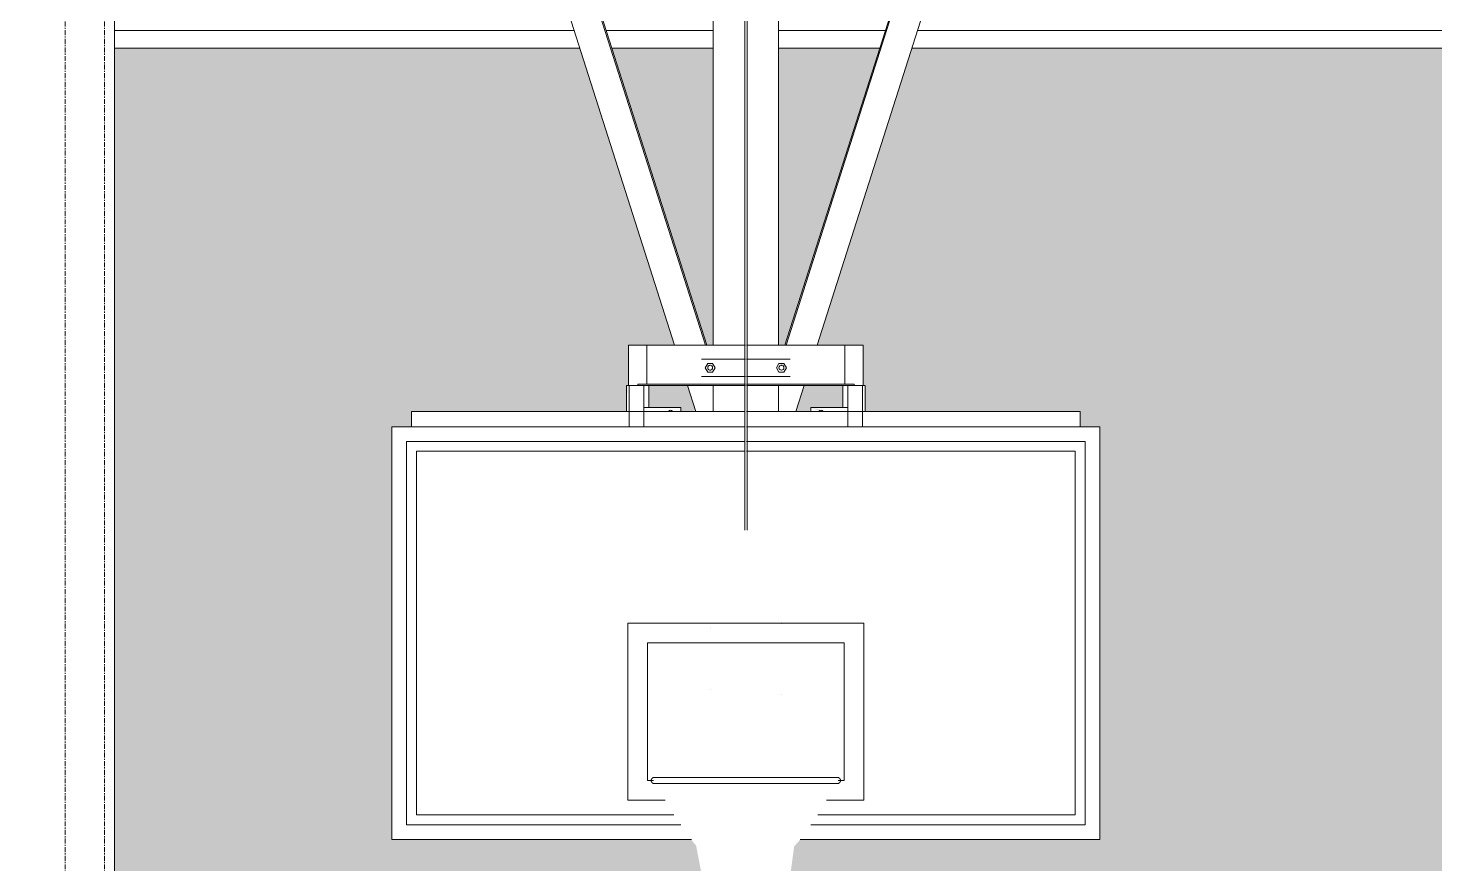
# Model space of a CAD drawing. Header units: inches. Extents: x 21386 to 98546, y -290 to 853.
# Drawn here: x 36051.6 to 36194.7, y 111.5 to 196.6 of the extents above; entities that cross this region are included whole.
import ezdxf

# ---------------------------------------------------------------- set-up
doc = ezdxf.new("R2010")
doc.units = ezdxf.units.IN
doc.header["$MEASUREMENT"] = 0
doc.linetypes.add('Grid Line 1_2_', pattern=[0.875, 0.5, -0.125, 0.125, -0.125])
for name, color, linetype, lineweight in [('A-WALL', 113, 'Continuous', 13), ('A-WALL-PATT', 111, 'Continuous', 25), ('Q-SPCQ', 91, 'Continuous', 13), ('S-BEAM', 12, 'Continuous', 13), ('S-GRID', 1, 'Continuous', 9)]:
    doc.layers.add(name, color=color, linetype=linetype, lineweight=lineweight)
pattern_1 = [(90, (-86666.32, -1108), (-193, -193), [48, -145]), (180, (-86666.32, -1108), (-2e-14, -193), [96.25, -96.75]), (270, (-86762.57, -1060), (-193, -193), [48, -145]), (180, (-86666.32, -1060), (-2e-14, -193), [96.25, -96.75]), (270, (-86762.82, -1060), (-193, -193), [48, -145]), (180, (-86762.82, -1060), (-2e-14, -193), [96.25, -96.75]), (90, (-86859.07, -1108), (-193, -193), [48, -145]), (180, (-86762.82, -1108), (-2e-14, -193), [96.25, -96.75]), (90, (-86714.32, -1059.75), (-193, -193), [48, -145]), (180, (-86666.07, -1059.75), (-2e-14, -193), [48.25, -144.75]), (180, (-86666.07, -1011.75), (-2e-14, -193), [48.25, -144.75]), (90, (-86810.82, -1059.75), (-193, -193), [48, -145]), (180, (-86714.57, -1059.75), (-2e-14, -193), [96.25, -96.75]), (270, (-86714.57, -1011.75), (-193, -193), [48, -145]), (180, (-86714.57, -1011.75), (-2e-14, -193), [96.25, -96.75]), (180, (-86811.07, -1059.75), (-2e-14, -193), [48, -145]), (270, (-86811.07, -1011.75), (-193, -193), [48, -145]), (180, (-86811.07, -1011.75), (-2e-14, -193), [48, -145]), (90, (-86666.32, -1011.5), (-193, -193), [48, -145]), (180, (-86666.32, -1011.5), (-2e-14, -193), [96.25, -96.75]), (270, (-86762.57, -963.5), (-193, -193), [48, -145]), (180, (-86666.32, -963.5), (-2e-14, -193), [96.25, -96.75]), (270, (-86762.82, -963.5), (-193, -193), [48, -145]), (180, (-86762.82, -963.5), (-2e-14, -193), [96.25, -96.75]), (270, (-86859.07, -963.5), (-193, -193), [48, -145]), (180, (-86762.82, -1011.5), (-2e-14, -193), [96.25, -96.75]), (90, (-86714.32, -963.25), (-193, -193), [48, -145]), (180, (-86666.07, -963.25), (-2e-14, -193), [48.25, -144.75]), (180, (-86666.07, -915.25), (-2e-14, -193), [48.25, -144.75]), (90, (-86810.82, -963.25), (-193, -193), [48, -145]), (180, (-86714.57, -963.25), (-2e-14, -193), [96.25, -96.75]), (270, (-86714.57, -915.25), (-193, -193), [48, -145]), (180, (-86714.57, -915.25), (-2e-14, -193), [96.25, -96.75]), (180, (-86811.07, -963.25), (-2e-14, -193), [48, -145]), (270, (-86811.07, -915.25), (-193, -193), [48, -145]), (180, (-86811.07, -915.25), (-2e-14, -193), [48, -145])]

# ---------------------------------------------------------------- blocks, each defined once
blk = doc.blocks.new('Basketball_Backstop-Performance_Sports_Systems-3103-Ceiling_Hung - 27_-0_ to 27_-11 7_8_-652462-Building Section - East_West looking South')
at = {"layer": 'Q-SPCQ', "color": 8, "lineweight": 9}
for p, q in [((-25629.43, 164.31), (-25666.61, 280.92)), ((-25626.29, 164.31), (-25663.62, 281.37)), ((-25626.15, 164.31), (-25663.49, 281.37)), ((-25580.86, 281.37), (-25618.19, 164.31)), ((-25618.06, 164.31), (-25580.73, 281.37)), ((-25614.92, 164.31), (-25577.74, 280.92)), ((-25625.49, 224.84), (-25625.49, 164.31)), ((-25618.86, 164.31), (-25618.86, 224.84)), ((-25622.29, 208.89), (-25622.29, 145.46)), ((-25622.04, 145.46), (-25622.04, 208.89)), ((-25634.11, 164.31), (-25634.11, 160.19)), ((-25634.11, 164.31), (-25632.24, 164.31)), ((-25632.24, 160.31), (-25632.24, 164.31)), ((-25622.22, 164.31), (-25632.24, 164.31)), ((-25612.11, 164.31), (-25622.12, 164.31)), ((-25612.11, 164.31), (-25612.11, 160.31)), ((-25612.11, 164.31), (-25610.24, 164.31)), ((-25610.24, 160.19), (-25610.24, 164.31)), ((-25622.22, 162.87), (-25626.67, 162.87)), ((-25626.05, 162.44), (-25626.3, 162)), ((-25626.3, 162), (-25626.05, 161.56)), ((-25625.55, 162.44), (-25626.05, 162.44)), ((-25625.29, 162), (-25625.55, 162.44)), ((-25625.55, 161.56), (-25625.29, 162)), ((-25617.67, 162.87), (-25622.12, 162.87)), ((-25618.8, 162.44), (-25619.05, 162)), ((-25619.05, 162), (-25618.8, 161.56)), ((-25618.3, 162.44), (-25618.8, 162.44)), ((-25618.04, 162), (-25618.3, 162.44)), ((-25618.3, 161.56), (-25618.04, 162)), ((-25633.17, 160.19), (-25633.17, 160.31)), ((-25622.22, 160.31), (-25633.17, 160.31)), ((-25626.67, 161.12), (-25622.22, 161.12)), ((-25626.05, 161.56), (-25625.55, 161.56)), ((-25622.12, 161.12), (-25617.67, 161.12)), ((-25611.17, 160.31), (-25622.12, 160.31)), ((-25618.8, 161.56), (-25618.3, 161.56)), ((-25611.17, 160.31), (-25611.17, 160.19)), ((-25634.3, 160.19), (-25634.3, 157.56)), ((-25634.3, 160.19), (-25634.05, 160.19)), ((-25634.05, 160.19), (-25634.05, 156)), ((-25634.05, 160.19), (-25633.92, 160.19)), ((-25633.92, 160.19), (-25632.67, 160.19)), ((-25632.67, 160.19), (-25632.55, 160.19)), ((-25632.57, 160.19), (-25632.3, 160.19)), ((-25632.55, 156), (-25632.55, 160.19)), ((-25632.3, 160.19), (-25632.06, 160.19)), ((-25622.22, 160.19), (-25632.06, 160.19)), ((-25632.05, 157.94), (-25632.05, 160.19)), ((-25627.27, 157.56), (-25628.11, 160.19)), ((-25625.49, 160.19), (-25625.49, 157.56)), ((-25612.29, 160.19), (-25622.12, 160.19)), ((-25618.86, 157.56), (-25618.86, 160.19)), ((-25617.08, 157.56), (-25616.24, 160.19)), ((-25612.3, 160.19), (-25612.3, 157.94)), ((-25612.29, 160.19), (-25612.05, 160.19)), ((-25612.05, 160.19), (-25611.78, 160.19)), ((-25611.8, 160.19), (-25611.8, 156)), ((-25611.8, 160.19), (-25611.67, 160.19)), ((-25611.67, 160.19), (-25610.42, 160.19)), ((-25610.42, 160.19), (-25610.3, 160.19)), ((-25610.3, 160.19), (-25610.05, 160.19)), ((-25610.3, 156), (-25610.3, 160.19)), ((-25610.05, 157.56), (-25610.05, 160.19)), ((-25656.17, 156), (-25656.17, 157.56)), ((-25656.17, 157.56), (-25622.25, 157.56)), ((-25628.8, 157.94), (-25632.55, 157.94)), ((-25632.55, 157.94), (-25632.55, 157.56)), ((-25628.8, 157.56), (-25628.8, 157.94)), ((-25622.09, 157.56), (-25588.17, 157.56)), ((-25615.55, 157.94), (-25615.55, 157.56)), ((-25611.8, 157.94), (-25615.55, 157.94)), ((-25611.8, 157.56), (-25611.8, 157.94)), ((-25588.17, 157.56), (-25588.17, 156)), ((-25622.25, 156), (-25658.17, 156)), ((-25658.17, 156), (-25658.17, 114)), ((-25586.17, 156), (-25622.09, 156)), ((-25586.17, 114), (-25586.17, 156)), ((-25656.67, 115.5), (-25656.67, 154.5)), ((-25656.67, 154.5), (-25622.25, 154.5)), ((-25622.25, 154.5), (-25656.67, 154.5)), ((-25656.67, 154.5), (-25656.67, 115.5)), ((-25622.25, 153.5), (-25655.67, 153.5)), ((-25655.67, 153.5), (-25655.67, 116.5)), ((-25655.67, 116.5), (-25655.67, 153.5)), ((-25655.67, 153.5), (-25622.25, 153.5)), ((-25622.09, 154.5), (-25587.67, 154.5)), ((-25587.67, 154.5), (-25622.09, 154.5)), ((-25588.67, 153.5), (-25622.09, 153.5)), ((-25622.09, 153.5), (-25588.67, 153.5)), ((-25588.67, 116.5), (-25588.67, 153.5)), ((-25588.67, 153.5), (-25588.67, 116.5)), ((-25587.67, 154.5), (-25587.67, 115.5)), ((-25587.67, 115.5), (-25587.67, 154.5)), ((-25634.17, 118), (-25634.17, 136)), ((-25634.17, 136), (-25610.17, 136)), ((-25610.17, 136), (-25634.17, 136)), ((-25634.17, 136), (-25634.17, 118)), ((-25618.56, 135.94), (-25618.55, 135.94)), ((-25610.17, 136), (-25610.17, 118)), ((-25610.17, 118), (-25610.17, 136)), ((-25625.79, 135.44), (-25625.8, 135.44)), ((-25612.17, 134), (-25632.17, 134)), ((-25632.17, 134), (-25632.17, 120)), ((-25632.17, 120), (-25632.17, 134)), ((-25632.17, 134), (-25612.17, 134)), ((-25612.17, 120), (-25612.17, 134)), ((-25612.17, 134), (-25612.17, 120)), ((-25625.79, 129.25), (-25625.8, 129.25)), ((-25618.56, 128.75), (-25618.55, 128.75)), ((-25626.67, 120.31), (-25625.3, 120.31)), ((-25625.42, 120.31), (-25625.67, 120.31)), ((-25625.67, 120.3), (-25625.67, 120.31)), ((-25625.3, 120.31), (-25619.05, 120.31)), ((-25619.05, 120.31), (-25617.67, 120.31)), ((-25618.67, 120.31), (-25618.92, 120.31)), ((-25618.67, 120.31), (-25618.67, 120.3)), ((-25632.17, 120), (-25631.56, 120)), ((-25631.56, 120), (-25632.17, 120)), ((-25612.79, 120), (-25612.17, 120)), ((-25612.17, 120), (-25612.79, 120)), ((-25630.37, 118), (-25634.17, 118)), ((-25634.17, 118), (-25630.37, 118)), ((-25610.17, 118), (-25613.98, 118)), ((-25613.98, 118), (-25610.17, 118)), ((-25655.67, 116.5), (-25629.49, 116.5)), ((-25629.49, 116.5), (-25655.67, 116.5)), ((-25614.86, 116.5), (-25588.67, 116.5)), ((-25588.67, 116.5), (-25614.86, 116.5)), ((-25628.78, 115.5), (-25656.67, 115.5)), ((-25656.67, 115.5), (-25628.78, 115.5)), ((-25587.67, 115.5), (-25615.57, 115.5)), ((-25615.57, 115.5), (-25587.67, 115.5)), ((-25658.17, 114), (-25627.69, 114)), ((-25616.65, 114), (-25586.17, 114))]:
    blk.add_line(p, q, dxfattribs=at)
at = {"layer": 'Q-SPCQ', "color": 8, "lineweight": 9, "flags": 128}
for points in [[(-25625.86, 162.24), (-25625.85, 162.24), (-25625.84, 162.25), (-25625.83, 162.25), (-25625.82, 162.25), (-25625.81, 162.25), (-25625.8, 162.25), (-25625.8, 162.25)], [(-25625.8, 161.75), (-25625.81, 161.75), (-25625.82, 161.75), (-25625.83, 161.75), (-25625.84, 161.75), (-25625.85, 161.75), (-25625.86, 161.76)], [(-25625.8, 162.25), (-25625.8, 162.25), (-25625.79, 162.25), (-25625.77, 162.25)], [(-25625.78, 161.75), (-25625.79, 161.75), (-25625.8, 161.75), (-25625.8, 161.75)], [(-25618.57, 162.25), (-25618.56, 162.25), (-25618.55, 162.25), (-25618.55, 162.25)], [(-25618.55, 161.75), (-25618.55, 161.75), (-25618.56, 161.75)], [(-25618.55, 162.25), (-25618.54, 162.25), (-25618.53, 162.25), (-25618.52, 162.25), (-25618.51, 162.25), (-25618.5, 162.25), (-25618.49, 162.24)], [(-25618.51, 161.75), (-25618.52, 161.75), (-25618.53, 161.75), (-25618.54, 161.75), (-25618.55, 161.75), (-25618.55, 161.75)], [(-25631.8, 120), (-25631.8, 120.01), (-25631.8, 120.02), (-25631.8, 120.04), (-25631.79, 120.05), (-25631.79, 120.06), (-25631.79, 120.07), (-25631.79, 120.09), (-25631.78, 120.1), (-25631.78, 120.11), (-25631.77, 120.12), (-25631.77, 120.13), (-25631.76, 120.14), (-25631.76, 120.16), (-25631.75, 120.17), (-25631.74, 120.18), (-25631.74, 120.19), (-25631.73, 120.2), (-25631.72, 120.21), (-25631.71, 120.22), (-25631.7, 120.22), (-25631.7, 120.23), (-25631.69, 120.24), (-25631.68, 120.25), (-25631.67, 120.26), (-25631.66, 120.26), (-25631.64, 120.27), (-25631.63, 120.28), (-25631.62, 120.28), (-25631.61, 120.29), (-25631.6, 120.29), (-25631.59, 120.3), (-25631.58, 120.3), (-25631.56, 120.3), (-25631.55, 120.31), (-25631.54, 120.31), (-25631.53, 120.31), (-25631.51, 120.31), (-25631.5, 120.31), (-25631.49, 120.31), (-25631.49, 120.31)], [(-25612.86, 120.31), (-25612.87, 120.31), (-25612.89, 120.31), (-25612.93, 120.31), (-25612.98, 120.31), (-25613.05, 120.31), (-25613.13, 120.31), (-25613.22, 120.31), (-25613.33, 120.31), (-25613.46, 120.31), (-25613.6, 120.31), (-25613.75, 120.31), (-25613.91, 120.31), (-25614.09, 120.31), (-25614.28, 120.31), (-25614.49, 120.31), (-25614.7, 120.31), (-25614.93, 120.31), (-25615.17, 120.31), (-25615.42, 120.31), (-25615.69, 120.31), (-25615.96, 120.31), (-25616.24, 120.31), (-25616.53, 120.31), (-25616.83, 120.31), (-25617.14, 120.31), (-25617.46, 120.31), (-25617.78, 120.31), (-25618.12, 120.31), (-25618.46, 120.31), (-25618.8, 120.31), (-25619.15, 120.31), (-25619.5, 120.31), (-25619.86, 120.31), (-25620.23, 120.31), (-25620.59, 120.31), (-25620.96, 120.31), (-25621.33, 120.31), (-25621.7, 120.31), (-25622.07, 120.31), (-25622.45, 120.31), (-25622.82, 120.31), (-25623.19, 120.31), (-25623.56, 120.31), (-25623.93, 120.31), (-25624.29, 120.31), (-25624.65, 120.31), (-25625.01, 120.31), (-25625.36, 120.31), (-25625.71, 120.31), (-25626.05, 120.31), (-25626.38, 120.31), (-25626.71, 120.31), (-25627.04, 120.31), (-25627.35, 120.31), (-25627.65, 120.31), (-25627.95, 120.31), (-25628.24, 120.31), (-25628.52, 120.31), (-25628.78, 120.31), (-25629.04, 120.31), (-25629.29, 120.31), (-25629.52, 120.31), (-25629.74, 120.31), (-25629.96, 120.31), (-25630.15, 120.31), (-25630.34, 120.31), (-25630.51, 120.31), (-25630.67, 120.31), (-25630.82, 120.31), (-25630.95, 120.31), (-25631.07, 120.31), (-25631.17, 120.31), (-25631.26, 120.31), (-25631.33, 120.31), (-25631.39, 120.31), (-25631.44, 120.31), (-25631.47, 120.31), (-25631.48, 120.31), (-25631.49, 120.31)], [(-25631.49, 120.31), (-25631.48, 120.31), (-25631.46, 120.31), (-25631.42, 120.31), (-25631.37, 120.31), (-25631.3, 120.31), (-25631.22, 120.31), (-25631.12, 120.31), (-25631.01, 120.31), (-25630.89, 120.31), (-25630.75, 120.31), (-25630.6, 120.31), (-25630.43, 120.31), (-25630.26, 120.31), (-25630.06, 120.31), (-25629.86, 120.31), (-25629.64, 120.31), (-25629.42, 120.31), (-25629.18, 120.31), (-25628.92, 120.31), (-25628.66, 120.31), (-25628.39, 120.31), (-25628.11, 120.31), (-25627.82, 120.31), (-25627.51, 120.31), (-25627.21, 120.31), (-25626.94, 120.31)], [(-25626.89, 120.31), (-25626.56, 120.31), (-25626.23, 120.31), (-25625.89, 120.31), (-25625.55, 120.31), (-25625.2, 120.31), (-25624.84, 120.31), (-25624.49, 120.31), (-25624.12, 120.31), (-25623.76, 120.31), (-25623.39, 120.31), (-25623.02, 120.31), (-25622.65, 120.31), (-25622.27, 120.31), (-25621.9, 120.31), (-25621.53, 120.31), (-25621.16, 120.31), (-25620.79, 120.31), (-25620.42, 120.31), (-25620.06, 120.31), (-25619.7, 120.31), (-25619.34, 120.31), (-25618.99, 120.31), (-25618.64, 120.31), (-25618.3, 120.31), (-25617.96, 120.31), (-25617.63, 120.31), (-25617.31, 120.31), (-25617, 120.31), (-25616.69, 120.31), (-25616.4, 120.31), (-25616.11, 120.31), (-25615.83, 120.31), (-25615.56, 120.31), (-25615.31, 120.31), (-25615.06, 120.31), (-25614.83, 120.31), (-25614.6, 120.31), (-25614.39, 120.31), (-25614.19, 120.31), (-25614.01, 120.31), (-25613.84, 120.31), (-25613.68, 120.31), (-25613.53, 120.31), (-25613.4, 120.31), (-25613.28, 120.31), (-25613.18, 120.31), (-25613.09, 120.31), (-25613.01, 120.31), (-25612.95, 120.31), (-25612.91, 120.31), (-25612.88, 120.31), (-25612.86, 120.31), (-25612.86, 120.31)], [(-25612.86, 120.31), (-25612.85, 120.31), (-25612.84, 120.31), (-25612.82, 120.31), (-25612.81, 120.31), (-25612.8, 120.31), (-25612.79, 120.3), (-25612.78, 120.3), (-25612.76, 120.3), (-25612.75, 120.29), (-25612.74, 120.29), (-25612.73, 120.28), (-25612.72, 120.28), (-25612.71, 120.27), (-25612.7, 120.26), (-25612.68, 120.26), (-25612.67, 120.25), (-25612.66, 120.24), (-25612.66, 120.23), (-25612.65, 120.23), (-25612.64, 120.22), (-25612.63, 120.21), (-25612.62, 120.2), (-25612.61, 120.19), (-25612.61, 120.18), (-25612.6, 120.17), (-25612.59, 120.16), (-25612.59, 120.15), (-25612.58, 120.14), (-25612.57, 120.12), (-25612.57, 120.11), (-25612.57, 120.1), (-25612.56, 120.09), (-25612.56, 120.08), (-25612.56, 120.07), (-25612.55, 120.05), (-25612.55, 120.04), (-25612.55, 120.03), (-25612.55, 120.02), (-25612.55, 120), (-25612.55, 120)], [(-25631.49, 119.69), (-25631.5, 119.69), (-25631.51, 119.69), (-25631.52, 119.69), (-25631.54, 119.69), (-25631.55, 119.69), (-25631.56, 119.7), (-25631.57, 119.7), (-25631.58, 119.7), (-25631.6, 119.71), (-25631.61, 119.71), (-25631.62, 119.72), (-25631.63, 119.72), (-25631.64, 119.73), (-25631.65, 119.74), (-25631.66, 119.74), (-25631.67, 119.75), (-25631.68, 119.76), (-25631.69, 119.77), (-25631.7, 119.77), (-25631.71, 119.78), (-25631.72, 119.79), (-25631.73, 119.8), (-25631.74, 119.81), (-25631.74, 119.82), (-25631.75, 119.83), (-25631.76, 119.84), (-25631.76, 119.85), (-25631.77, 119.86), (-25631.77, 119.88), (-25631.78, 119.89), (-25631.78, 119.9), (-25631.79, 119.91), (-25631.79, 119.92), (-25631.79, 119.93), (-25631.79, 119.95), (-25631.8, 119.96), (-25631.8, 119.97), (-25631.8, 119.98), (-25631.8, 120), (-25631.8, 120)], [(-25631.49, 119.69), (-25631.48, 119.69), (-25631.46, 119.69), (-25631.42, 119.69), (-25631.37, 119.69), (-25631.3, 119.69), (-25631.22, 119.69), (-25631.12, 119.69), (-25631.01, 119.69), (-25630.89, 119.69), (-25630.75, 119.69), (-25630.6, 119.69), (-25630.43, 119.69), (-25630.26, 119.69), (-25630.06, 119.69), (-25629.86, 119.69), (-25629.64, 119.69), (-25629.42, 119.69), (-25629.18, 119.69), (-25628.92, 119.69), (-25628.66, 119.69), (-25628.39, 119.69), (-25628.11, 119.69), (-25627.82, 119.69), (-25627.51, 119.69), (-25627.21, 119.69), (-25626.89, 119.69), (-25626.56, 119.69), (-25626.23, 119.69), (-25625.89, 119.69), (-25625.55, 119.69), (-25625.2, 119.69), (-25624.84, 119.69), (-25624.49, 119.69), (-25624.12, 119.69), (-25623.76, 119.69), (-25623.39, 119.69), (-25623.02, 119.69), (-25622.65, 119.69), (-25622.27, 119.69), (-25621.9, 119.69), (-25621.53, 119.69), (-25621.16, 119.69), (-25620.79, 119.69), (-25620.42, 119.69), (-25620.06, 119.69), (-25619.7, 119.69), (-25619.34, 119.69), (-25618.99, 119.69), (-25618.64, 119.69), (-25618.3, 119.69), (-25617.96, 119.69), (-25617.63, 119.69), (-25617.31, 119.69), (-25617, 119.69), (-25616.69, 119.69), (-25616.4, 119.69), (-25616.11, 119.69), (-25615.83, 119.69), (-25615.56, 119.69), (-25615.31, 119.69), (-25615.06, 119.69), (-25614.83, 119.69), (-25614.6, 119.69), (-25614.39, 119.69), (-25614.19, 119.69), (-25614.01, 119.69), (-25613.84, 119.69), (-25613.68, 119.69), (-25613.53, 119.69), (-25613.4, 119.69), (-25613.28, 119.69), (-25613.18, 119.69), (-25613.09, 119.69), (-25613.01, 119.69), (-25612.95, 119.69), (-25612.91, 119.69), (-25612.88, 119.69), (-25612.86, 119.69), (-25612.86, 119.69)], [(-25631.26, 119.69), (-25631.33, 119.69), (-25631.39, 119.69), (-25631.44, 119.69), (-25631.47, 119.69), (-25631.48, 119.69), (-25631.49, 119.69)], [(-25612.86, 119.69), (-25612.87, 119.69), (-25612.89, 119.69), (-25612.93, 119.69), (-25612.98, 119.69), (-25613.05, 119.69), (-25613.13, 119.69)], [(-25612.55, 120), (-25612.55, 119.99), (-25612.55, 119.98), (-25612.55, 119.96), (-25612.55, 119.95), (-25612.56, 119.94), (-25612.56, 119.93), (-25612.56, 119.91), (-25612.56, 119.9), (-25612.57, 119.89), (-25612.57, 119.88), (-25612.58, 119.87), (-25612.58, 119.86), (-25612.59, 119.84), (-25612.6, 119.83), (-25612.6, 119.82), (-25612.61, 119.81), (-25612.62, 119.8), (-25612.63, 119.79), (-25612.63, 119.78), (-25612.64, 119.78), (-25612.65, 119.77), (-25612.66, 119.76), (-25612.67, 119.75), (-25612.68, 119.74), (-25612.69, 119.74), (-25612.7, 119.73), (-25612.71, 119.72), (-25612.73, 119.72), (-25612.74, 119.71), (-25612.75, 119.71), (-25612.76, 119.7), (-25612.77, 119.7), (-25612.78, 119.7), (-25612.8, 119.69), (-25612.81, 119.69), (-25612.82, 119.69), (-25612.83, 119.69), (-25612.85, 119.69), (-25612.86, 119.69), (-25612.86, 119.69)]]:
    blk.add_lwpolyline(points, dxfattribs=at)
at = {"layer": 'Q-SPCQ', "color": 8, "lineweight": 9}
for centre, radius, start, end in [((-25625.8, 162), 0.25, 0, 180), ((-25625.8, 162), 0.25, 150, 225), ((-25625.8, 162), 0.25, 180, 0), ((-25625.8, 162), 0.25, 90, 120), ((-25625.8, 162), 0.25, 240, 270), ((-25625.8, 162), 0.25, 45, 90), ((-25625.8, 162), 0.25, 270, 300), ((-25625.8, 162), 0.25, 330, 30), ((-25618.55, 162), 0.25, 0, 180), ((-25618.55, 162), 0.25, 180, 0), ((-25618.55, 162), 0.25, 90, 105), ((-25618.55, 162), 0.25, 75, 90), ((-25618.55, 162), 0.25, 15, 60), ((-25629.83, 157.47), 0.219, 30, 150), ((-25614.52, 157.47), 0.219, 30, 150)]:
    blk.add_arc(centre, radius, start, end, dxfattribs=at)
blk = doc.blocks.new('columns and girder2 - one-1334686-Building Section - East_West looking South')
at = {"layer": 'S-BEAM', "color": 8, "lineweight": 9}
blk.add_line((-25686.39, 292.37), (-25686.39, 1), dxfattribs=at)
blk = doc.blocks.new('Girt_Z - 10_D-1732176-Building Section - East_West looking South')
at = {"layer": 'S-BEAM', "color": 8, "lineweight": 9}
for p, q in [((-25686.39, 196.31), (-25639.63, 196.31)), ((-25636.36, 196.31), (-25625.49, 196.31)), ((-25618.86, 196.31), (-25607.99, 196.31)), ((-25604.72, 196.31), (-25406.89, 196.31))]:
    blk.add_line(p, q, dxfattribs=at)

msp = doc.modelspace()

# ---------------------------------------------------------------- hatches: boundary and pattern name
at = {"layer": 'A-WALL-PATT', "lineweight": 9}
h = msp.add_hatch(dxfattribs=at)
h.set_pattern_fill('FP_47', color=8, style=0, pattern_type=2)
h.set_pattern_definition(pattern_1)
h.paths.add_polyline_path([(35475.41, 192.94), (35475.3, 193.12), (35475.3, 194.5), (35473.41, 194.5), (35473.41, 193.05), (35475.3, 193)], flags=0)
h.paths.add_polyline_path([(35472.17, 176), (35475.41, 176), (35475.41, 192.94), (35473.41, 192.94), (35473.41, 192.8), (35472.84, 192.31), (35472.77, 192.4), (35473.3, 192.94), (35472.17, 192.94), (35472.17, 183.84)], flags=0)
h.paths.add_polyline_path([(35483.41, 176), (35760.91, 176), (35760.91, 194.5), (35483.41, 194.5), (35483.41, 183.84)], flags=0)
h.paths.add_polyline_path([(36804.17, 176), (36918.91, 176), (36918.91, 194.5), (36807.08, 194.5), (36801.18, 176)], flags=0)
h.paths.add_polyline_path([(36797.91, 176), (36803.8, 194.5), (36793.51, 194.5), (36793.51, 176), (36795.4, 176)], flags=0)
h.paths.add_polyline_path([(38947.41, 176), (38947.41, 194.5), (38665.91, 194.5), (38665.91, 176), (38944.83, 176)], flags=0)
h.paths.add_polyline_path([(36928.91, 176), (37050.52, 176), (37033.47, 194.5), (36928.91, 194.5)], flags=0)
h.paths.add_polyline_path([(38655.91, 176), (38655.91, 194.5), (38376.41, 194.5), (38376.41, 176), (38611.45, 176)], flags=0)
h.paths.add_polyline_path([(38366.41, 176), (38366.41, 194.5), (38261.86, 194.5), (38244.85, 176), (38330.71, 176)], flags=0)
h.paths.add_polyline_path([(37061.29, 176), (37085.45, 176), (37102.5, 194.5), (37034.82, 194.5), (37051.89, 176), (37055.98, 176)], flags=0)
h.paths.add_polyline_path([(36786.89, 176), (36786.89, 194.5), (36776.59, 194.5), (36782.49, 176), (36786.63, 176)], flags=0)
h.paths.add_polyline_path([(36779.22, 176), (36773.32, 194.5), (36639.41, 194.5), (36639.41, 176), (36751.53, 176)], flags=0)
h.paths.add_polyline_path([(37088.13, 176), (37208.41, 176), (37208.41, 194.5), (37103.86, 194.5), (37086.85, 176), (37087.58, 176)], flags=0)
h.paths.add_polyline_path([(38243.45, 176), (38260.5, 194.5), (38192.82, 194.5), (38209.89, 176), (38243.36, 176)], flags=0)
h.paths.add_polyline_path([(36629.41, 176), (36629.41, 194.5), (36349.91, 194.5), (36349.91, 176), (36505.88, 176)], flags=0)
h.paths.add_polyline_path([(36339.91, 176), (36339.91, 194.5), (36141.51, 194.5), (36135.61, 176), (36225.14, 176)], flags=0)
h.paths.add_polyline_path([(38190.34, 176), (38208.52, 176), (38191.47, 194.5), (38086.91, 194.5), (38086.91, 176), (38120.15, 176)], flags=0)
h.paths.add_polyline_path([(35770.91, 176), (36050.41, 176), (36050.41, 194.5), (35770.91, 194.5)], flags=0)
h.paths.add_polyline_path([(38076.91, 176), (38076.91, 194.5), (37797.41, 194.5), (37797.41, 176), (38049.96, 176)], flags=0)
h.paths.add_polyline_path([(36060.41, 176), (36113.65, 176), (36107.75, 194.5), (36060.41, 194.5)], flags=0)
h.paths.add_polyline_path([(37787.41, 176), (37787.41, 194.5), (37507.91, 194.5), (37507.91, 176), (37769.22, 176)], flags=0)
h.paths.add_polyline_path([(36116.92, 176), (36121.32, 176), (36121.32, 194.5), (36111.02, 194.5), (36111.31, 193.61)], flags=0)
h.paths.add_polyline_path([(37497.91, 176), (37497.91, 194.5), (37218.41, 194.5), (37218.41, 176), (37488.48, 176)], flags=0)
h.paths.add_polyline_path([(36127.94, 176), (36132.34, 176), (36138.24, 194.5), (36127.94, 194.5), (36127.94, 178.96)], flags=0)
h.paths.add_polyline_path([(35472.17, 193.05), (35473.3, 193.05), (35473.3, 194.5), (35472.17, 194.5), (35472.17, 193.61)], flags=0)
h = msp.add_hatch(dxfattribs=at)
h.set_pattern_fill('FP_47', color=8, style=0, pattern_type=2)
h.set_pattern_definition(pattern_1)
h.paths.add_polyline_path([(37002.22, 1), (37116.79, 1), (37116.79, 98.25), (37122.16, 98.27), (37068.66, 156.31), (36928.91, 4.69), (36928.91, 1), (36999.14, 1)], flags=0)
h.paths.add_polyline_path([(36825.26, 1), (36827.29, 1), (36827.29, 98.25), (36903.91, 98.25), (36903.91, 1), (36918.91, 1), (36918.91, 176), (36801.18, 176), (36797.45, 164.31), (36802.14, 164.31), (36802.2, 160.19), (36802.32, 160.19), (36802.32, 157.56), (36824.2, 157.56), (36824.2, 156), (36826.2, 156), (36826.2, 114), (36795.67, 113.93), (36795.18, 113.11), (36795.03, 112.5), (36794.36, 108.24), (36794.14, 104.39), (36794.12, 101.31), (36786.2, 101.31), (36786.23, 105.72), (36785.97, 109.05), (36785.14, 113.3), (36784.63, 114), (36754.2, 114.02), (36754.2, 156), (36756.2, 156), (36756.2, 157.56), (36778.07, 157.56), (36778.15, 160.19), (36778.26, 160.19), (36778.32, 164.31), (36782.95, 164.31), (36779.22, 176), (36639.41, 176), (36639.41, 1), (36786.63, 1)], flags=0)
h.paths.add_polyline_path([(36628.04, 1), (36629.41, 1), (36629.41, 176), (36349.91, 176), (36349.91, 1), (36586.04, 1), (36586.04, 98.25), (36628.04, 98.25), (36628.04, 76.43)], flags=0)
h.paths.add_polyline_path([(36339.91, 1), (36339.91, 176), (36135.61, 176), (36131.88, 164.31), (36136.57, 164.31), (36136.63, 160.19), (36136.76, 160.19), (36136.76, 157.56), (36158.63, 157.56), (36158.63, 156), (36160.63, 156), (36160.63, 114), (36130.11, 113.93), (36129.59, 113.35), (36129.54, 113.28), (36128.71, 107.11), (36128.57, 104.39), (36128.56, 101.31), (36120.63, 101.31), (36120.66, 105.72), (36120.4, 109.05), (36119.56, 113.43), (36119.39, 113.58), (36119.08, 114), (36088.63, 114), (36088.63, 156), (36090.63, 156), (36090.63, 157.56), (36112.51, 157.56), (36112.58, 160.19), (36112.69, 160.19), (36112.76, 164.31), (36117.38, 164.31), (36113.65, 176), (36060.41, 176), (36060.41, 1), (36184.04, 1), (36184.04, 98.25), (36264.54, 98.25), (36264.54, 1), (36315.64, 1)], flags=0)
h.paths.add_polyline_path([(36007.29, 1), (36050.41, 1), (36050.41, 176), (35770.91, 176), (35770.91, 146.5), (36007.29, 146.5), (36007.29, 76.43)], flags=0)
h.paths.add_polyline_path([(36928.91, 6.16), (37067.95, 157.1), (37050.51, 176), (36928.91, 176), (36928.91, 6.18)], flags=0)
h.paths.add_polyline_path([(38947.41, 98.25), (38947.41, 176), (38665.91, 176), (38665.91, 98.25), (38944.83, 98.25)], flags=0)
h.paths.add_polyline_path([(38076.91, 98.25), (38076.91, 176), (37797.41, 176), (37797.41, 98.25), (38049.96, 98.25)], flags=0)
h.paths.add_polyline_path([(38086.91, 98.25), (38171.79, 98.25), (38225.98, 157.05), (38208.51, 176), (38086.91, 176), (38086.91, 115.49)], flags=0)
h.paths.add_polyline_path([(38188.16, 98.25), (38280.16, 98.27), (38226.66, 156.31), (38173.15, 98.25), (38188.16, 98.25)], flags=0)
h.paths.add_polyline_path([(37787.41, 98.25), (37787.41, 176), (37507.91, 176), (37507.91, 98.25), (37769.22, 98.25)], flags=0)
h.paths.add_polyline_path([(37497.91, 98.25), (37497.91, 176), (37218.41, 176), (37218.41, 98.25), (37488.48, 98.25)], flags=0)
h.paths.add_polyline_path([(38330.71, 98.25), (38366.41, 98.25), (38366.41, 176), (38244.81, 176), (38227.38, 157.02), (38281.53, 98.25), (38295.61, 98.25)], flags=0)
h.paths.add_polyline_path([(38376.41, 98.25), (38655.91, 98.25), (38655.91, 176), (38376.41, 176), (38376.41, 115.49)], flags=0)
h.paths.add_polyline_path([(37172.65, 98.25), (37208.41, 98.25), (37208.41, 176), (37086.81, 176), (37069.38, 157.02), (37123.53, 98.25), (37137.55, 98.25)], flags=0)
h.paths.add_polyline_path([(38955.41, 146.25), (38955.42, 146.25), (38955.41, 149.67)], flags=0)
h.paths.add_polyline_path([(35475.3, 146.5), (35475.24, 148.06), (35474.77, 148.46), (35474.84, 148.54), (35475.41, 148.06), (35475.41, 176), (35472.17, 176), (35472.17, 146.5), (35473.3, 146.5), (35473.3, 148.14), (35472.77, 148.59), (35472.84, 148.67), (35473.41, 148.14), (35473.41, 146.5), (35474.84, 146.5)], flags=0)
h.paths.add_polyline_path([(35672.43, 146.5), (35760.91, 146.5), (35760.91, 176), (35483.41, 176), (35483.41, 146.5), (35663.66, 146.5)], flags=0)
h.paths.add_polyline_path([(36798.01, 157.56), (36798.01, 157.62), (36797.74, 157.72), (36797.74, 157.66), (36797.74, 157.56), (36797.96, 157.56)], flags=0)
h.paths.add_polyline_path([(36117.03, 157.56), (36117.13, 157.62), (36117.13, 157.71), (36116.92, 157.56)], flags=0)
h.paths.add_polyline_path([(36782.6, 157.56), (36782.7, 157.62), (36782.7, 157.71), (36782.48, 157.56)], flags=0)
h.paths.add_polyline_path([(36118.01, 157.56), (36119.51, 157.62), (36118.69, 160.19), (36114.76, 160.19), (36114.76, 157.94), (36118.01, 157.94), (36118.01, 157.58)], flags=0)
h.paths.add_polyline_path([(36796.82, 157.56), (36796.82, 157.94), (36800.07, 157.94), (36800.07, 160.19), (36796.13, 160.19), (36795.3, 157.56), (36795.4, 157.56)], flags=0)
h.paths.add_polyline_path([(36783.57, 157.56), (36785.08, 157.62), (36784.26, 160.19), (36780.32, 160.19), (36780.32, 157.94), (36783.57, 157.94), (36783.57, 157.58)], flags=0)
h.paths.add_polyline_path([(36131.26, 157.94), (36132.13, 157.62), (36132.18, 157.56), (36132.44, 157.62), (36132.18, 157.72), (36132.07, 157.75)], flags=0)
h.paths.add_polyline_path([(36129.73, 157.56), (36131.26, 157.62), (36131.26, 157.94), (36134.51, 157.94), (36134.51, 160.19), (36130.57, 160.19), (36129.73, 157.58)], flags=0)
h.paths.add_polyline_path([(38226.66, 157.79), (38243.36, 176), (38209.88, 176), (38226.47, 158)], flags=0)
h.paths.add_polyline_path([(37068.66, 157.79), (37085.36, 176), (37051.88, 176), (37068.47, 158)], flags=0)
h.paths.add_polyline_path([(36786.63, 164.31), (36786.89, 164.31), (36786.89, 176), (36782.49, 176), (36786.22, 164.31)], flags=0)
h.paths.add_polyline_path([(36794.18, 164.31), (36797.91, 176), (36793.51, 176), (36793.51, 164.31)], flags=0)
h.paths.add_polyline_path([(36120.65, 164.31), (36121.32, 164.31), (36121.32, 176), (36116.92, 176), (36120.65, 164.31)], flags=0)
h.paths.add_polyline_path([(36128.61, 164.31), (36132.34, 176), (36127.94, 176), (36127.94, 164.31)], flags=0)

# ---------------------------------------------------------------- linework, layer by layer
at = {"layer": 'A-WALL', "color": 8, "lineweight": 9}
for p, q in [((36107.75, 194.5), (36060.41, 194.5)), ((36121.32, 194.5), (36111.02, 194.5)), ((36138.24, 194.5), (36127.94, 194.5)), ((36339.91, 194.5), (36141.51, 194.5))]:
    msp.add_line(p, q, dxfattribs=at)
at = {"layer": 'S-GRID', "linetype": 'Grid Line 1_2_'}
for p, q in [((36055.41, -273.16), (36055.41, 671.89)), ((36055.41, -273.16), (36055.41, 671.89)), ((36059.41, -273.16), (36059.41, 671.89))]:
    msp.add_line(p, q, dxfattribs=at)

# ---------------------------------------------------------------- block references
at = {"layer": 'Q-SPCQ', "color": 8, "lineweight": 9}
msp.add_blockref('Basketball_Backstop-Performance_Sports_Systems-3103-Ceiling_Hung - 27_-0_ to 27_-11 7_8_-652462-Building Section - East_West looking South', (61746.8, 0), dxfattribs=at)
at = {"layer": 'S-BEAM', "color": 8, "lineweight": 9}
for name in ['columns and girder2 - one-1334686-Building Section - East_West looking South', 'Girt_Z - 10_D-1732176-Building Section - East_West looking South']:
    msp.add_blockref(name, (61746.8, 0), dxfattribs=at)

doc.saveas('drawing.dxf')
